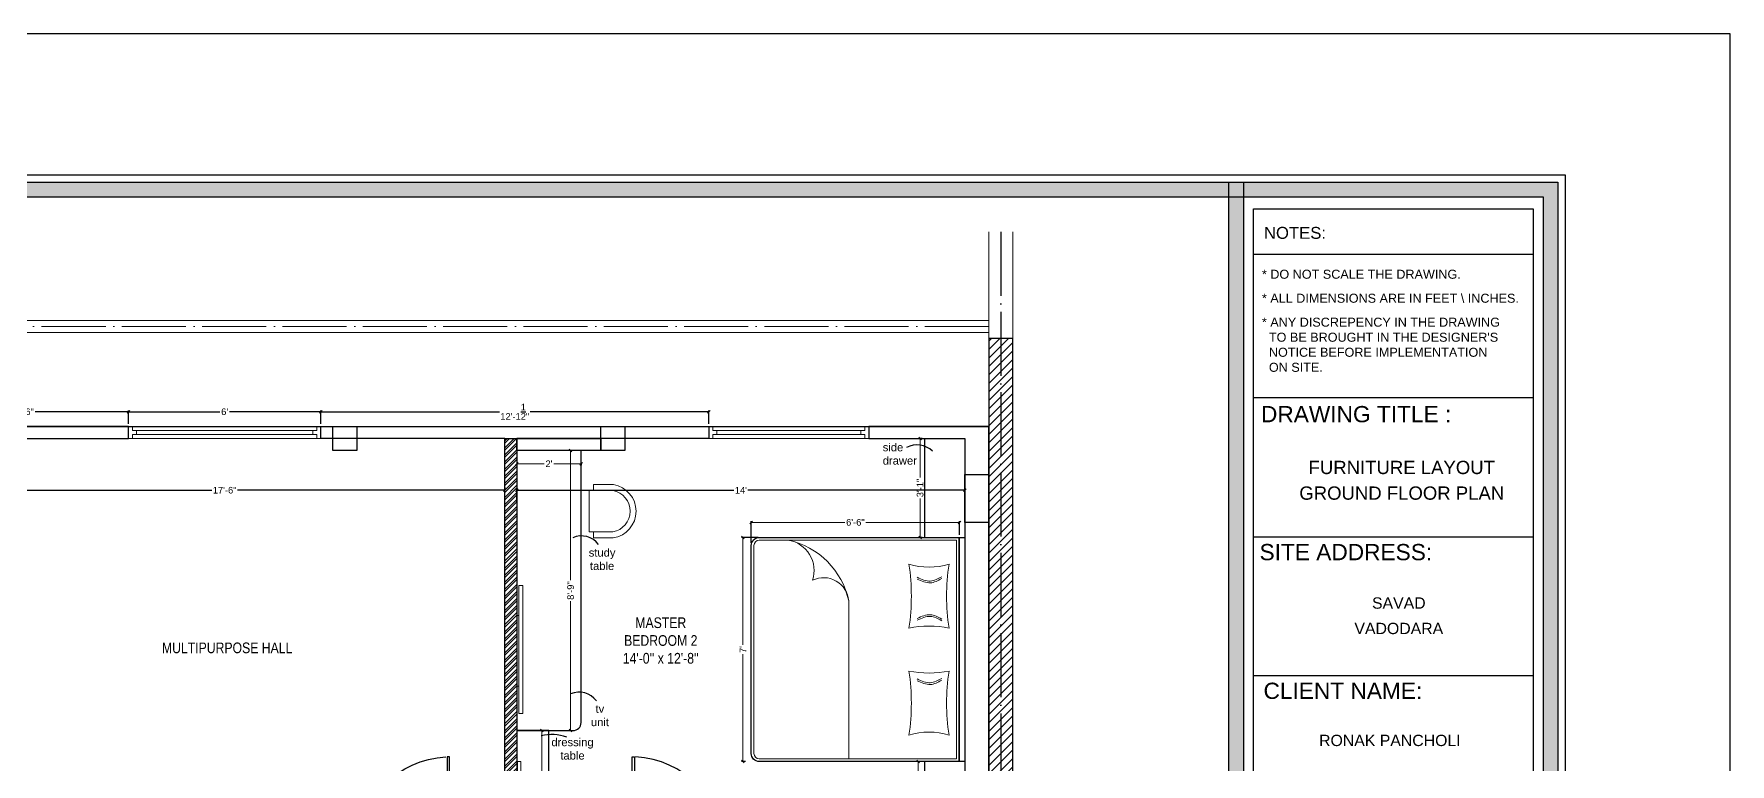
# Model space of a CAD drawing. Header units: millimetres. Extents: x 56222 to 154870, y -177588 to -121287.
# Drawn here: x 150050 to 150686, y -177209 to -176935 of the extents above; entities that cross this region are included whole.
import ezdxf
from ezdxf.enums import TextEntityAlignment as Align

# ---------------------------------------------------------------- set-up
doc = ezdxf.new("R2010")
doc.units = ezdxf.units.MM
doc.header["$MEASUREMENT"] = 0
doc.header["$PDMODE"] = 35
doc.linetypes.add('ACAD_ISO04W100', pattern=[30, 24, -3, 0, -3])
doc.layers.get('Defpoints').update_dxf_attribs({"color": 220})
doc.layers.add('AR DOOR', color=40, linetype='Continuous')
doc.layers.add('AR ELE-5', color=134, linetype='Continuous')
for name, color, linetype, lineweight in [('COLUMN', 1, 'Continuous', 30), ('dim05', 1, 'Continuous', 13), ('ELEVATION ( SPIRAL STAIR )', 250, 'Continuous', 9), ('FIRST FLOOR ( TEXT )', 7, 'Continuous', 9), ('FURNITURE', 32, 'Continuous', 9), ('GROUND FLOOR', 7, 'Continuous', 9), ('GROUND FLOOR  ( HATCH )', 251, 'Continuous', 9), ('GROUND FLOOR  ( PLINE )', 251, 'Continuous', 30), ('Labelling', 1, 'Continuous', 25), ('NAME PLATE', 7, 'Continuous', 25), ('SECOND FLOOR', 7, 'Continuous', 9), ('SECOND FLOOR  ( PLINE )', 251, 'Continuous', 30), ('SECOND FLOOR ( DW_RAIL )', 7, 'Continuous', 9), ('wall', 7, 'Continuous', 30), ('X_PLOT', 1, 'Continuous', 9), ('XX~SLAB ( BEAM )~ ( DIM )', 7, 'Continuous', 9)]:
    doc.layers.add(name, color=color, linetype=linetype, lineweight=lineweight)
doc.layers.add('XX~SLAB ( PLINE )', color=251, linetype='Continuous', plot=False)
doc.styles.add('Arial', font='arial.ttf')
doc.styles.add('KATHA', font='swissc.ttf')
doc.styles.get("Standard").update_dxf_attribs({"font": 'arial.ttf', "height": 6})
doc.styles.add('style4', font='ARIALN.TTF')
doc.dimstyles.new('ISO-25', dxfattribs={"dimtxt": 2.5, "dimasz": 1, "dimexe": 0.5, "dimexo": 1, "dimtad": 0, "dimdec": 1, "dimlunit": 4, "dimtxsty": 'Standard', "dimblk": 'OBLIQUE', "dimcen": 2.5, "dimclrd": 1, "dimclre": 1, "dimclrt": 5, "dimadec": 0, "dimazin": 0, "dimtfac": 1, "dimtdec": 1, "dimtmove": 0, "dimatfit": 3, "dimfxl": 1, "dimlwd": -1, "dimarcsym": 0})

# ---------------------------------------------------------------- blocks, each defined once
blk = doc.blocks.new('LAYOUT FILE')
at = {"layer": 'NAME PLATE', "true_color": 0xd39e00}
h = blk.add_hatch(color=42, dxfattribs=at)
h.paths.add_polyline_path([(3346889.83, -513806.18), (3346889.83, -514260.7), (3347535.56, -514260.7), (3347535.56, -513806.18)])
h.paths.add_polyline_path([(3346894.36, -513810.71), (3347531.03, -513810.71), (3347531.03, -514256.17), (3346894.36, -514256.17)], flags=16)
blk.add_hatch(color=42, dxfattribs=at).paths.add_polyline_path([(3347433.6, -514256.17), (3347438.13, -514256.17), (3347438.13, -513806.18), (3347433.6, -513806.18)])
at = {"layer": 'NAME PLATE', "color": 42, "true_color": 0xd39e00}
for p, q in [((3347527.96, -513828.55), (3347441.2, -513828.55)), ((3347527.96, -513872.99), (3347441.2, -513872.99)), ((3347527.96, -513916.26), (3347441.2, -513916.26)), ((3347527.96, -513959.27), (3347441.2, -513959.27))]:
    blk.add_line(p, q, dxfattribs=at)
for points in [[(3346887.56, -513803.91), (3347537.83, -513803.91), (3347537.83, -514262.96), (3346887.56, -514262.96)], [(3346889.83, -513806.18), (3347535.56, -513806.18), (3347535.56, -514260.7), (3346889.83, -514260.7)], [(3347433.6, -514256.17), (3347433.6, -513806.18), (3347438.13, -513806.18), (3347438.13, -514256.17)], [(3346894.36, -513810.71), (3347531.03, -513810.71), (3347531.03, -514256.17), (3346894.36, -514256.17)], [(3347441.2, -514252.44), (3347441.2, -513814.44), (3347527.96, -513814.44), (3347527.96, -514252.44)]]:
    blk.add_lwpolyline(points, close=True, dxfattribs=at)
at = {"layer": 'NAME PLATE', "style": 'Arial'}
for s, height, p in [('NOTES:', 3.699, (3347454.07, -513823.73)), ('DRAWING TITLE : ', 5.0338, (3347474.01, -513880.61)), ('SITE ADDRESS:', 5.0338, (3347469.85, -513923.39)), ('CLIENT NAME:', 5.0338, (3347468.93, -513966.4))]:
    blk.add_text(s, height=height, dxfattribs=at).set_placement(p, align=Align.CENTER)
at = {"layer": 'NAME PLATE', "char_height": 2.7974, "width": 108.0765, "attachment_point": 1, "style": 'Arial'}
for s, insert in [('* DO NOT SCALE THE DRAWING.', (3347443.82, -513833.31, 0)), ('* ALL DIMENSIONS ARE IN FEET \\\\ INCHES.', (3347443.82, -513840.75, 0)), ("* ANY DISCREPENCY IN THE DRAWING \\P  TO BE BROUGHT IN THE DESIGNER'S\\P  NOTICE BEFORE IMPLEMENTATION \\P  ON SITE.", (3347443.82, -513848.18, 0))]:
    blk.add_mtext(s, dxfattribs=dict(at, insert=insert))
blk = doc.blocks.new('*U256')
for points in [[(-1160, 0), (-1120, 0), (-1120, 30), (-1110, 30), (-1110, 100), (-1160, 100)], [(0, 0), (0, -1120), (-30, -1120), (-30, 0)], [(40, 0), (0, 0), (0, 30), (-10, 30), (-10, 100), (40, 100)]]:
    blk.add_lwpolyline(points, close=True)
at = {"layer": 'AR ELE-5', "linetype": 'ByBlock', "ltscale": 15}
blk.add_arc((2, 1), 1122, 180.0347, 267.627, dxfattribs=at)
blk = doc.blocks.new('_Oblique')
at = {"layer": 'wall', "color": 0, "lineweight": -2}
blk.add_line((-0.5, -0.5), (0.5, 0.5), dxfattribs=at)
blk = doc.blocks.new('*D546')
at = {"layer": 'Defpoints', "color": 0, "transparency": 16777216}
for p in [(150319.37, -177118.07), (150397.4, -177123.74), (150319.37, -177126.74)]:
    blk.add_point(p, dxfattribs=at)
at = {"layer": 'dim05', "color": 1, "linetype": 'Continuous', "lineweight": -2, "transparency": 16777216}
for p, q in [((150319.37, -177125.74), (150319.37, -177117.57)), ((150397.4, -177122.74), (150397.4, -177117.57))]:
    blk.add_line(p, q, dxfattribs=at)
at = {"layer": 'dim05', "color": 1, "linetype": 'Continuous', "transparency": 16777216}
for p, q in [((150319.37, -177118.07), (150354.43, -177118.07)), ((150397.4, -177118.07), (150362.34, -177118.07))]:
    blk.add_line(p, q, dxfattribs=at)
at = {"layer": 'dim05', "color": 1, "transparency": 16777216, "rotation": 180}
blk.add_blockref('_Oblique', (150319.37, -177118.07), dxfattribs=at)
at = {"layer": 'dim05', "color": 1, "transparency": 16777216}
blk.add_blockref('_Oblique', (150397.4, -177118.07), dxfattribs=at)
at = {"layer": 'dim05', "color": 5, "lineweight": 25, "transparency": 16777216, "insert": (150358.38, -177118.07), "char_height": 2.5, "attachment_point": 5, "style": 'Arial'}
blk.add_mtext('6\'-6"', dxfattribs=at)
blk = doc.blocks.new('*D547')
at = {"layer": 'Defpoints', "color": 0, "transparency": 16777216}
for p in [(150382.66, -177086.64), (150384.4, -177086.64), (150384.4, -177123.74)]:
    blk.add_point(p, dxfattribs=at)
at = {"layer": 'dim05', "color": 1, "linetype": 'Continuous', "lineweight": -2, "transparency": 16777216}
for p, q in [((150383.4, -177086.64), (150382.16, -177086.64)), ((150383.4, -177123.74), (150382.16, -177123.74))]:
    blk.add_line(p, q, dxfattribs=at)
at = {"layer": 'dim05', "color": 1, "linetype": 'Continuous', "transparency": 16777216}
for p, q in [((150382.66, -177086.64), (150382.66, -177101.24)), ((150382.66, -177123.74), (150382.66, -177109.14))]:
    blk.add_line(p, q, dxfattribs=at)
at = {"layer": 'dim05', "color": 1, "transparency": 16777216}
for p, rotation in [((150382.66, -177086.64), 90), ((150382.66, -177123.74), 270)]:
    blk.add_blockref('_Oblique', p, dxfattribs=dict(at, rotation=rotation))
at = {"layer": 'dim05', "color": 5, "lineweight": 25, "transparency": 16777216, "insert": (150382.66, -177105.19), "char_height": 2.5, "attachment_point": 5, "rotation": 90, "style": 'Arial'}
blk.add_mtext('3\'-1"', dxfattribs=at)
blk = doc.blocks.new('*D548')
at = {"layer": 'Defpoints', "color": 0, "transparency": 16777216}
for p in [(150322.89, -177123.74), (150316.2, -177207.73), (150318.19, -177207.73)]:
    blk.add_point(p, dxfattribs=at)
at = {"layer": 'dim05', "color": 1, "linetype": 'Continuous', "lineweight": -2, "transparency": 16777216}
for p, q in [((150321.89, -177123.74), (150315.7, -177123.74)), ((150317.19, -177207.73), (150315.7, -177207.73))]:
    blk.add_line(p, q, dxfattribs=at)
at = {"layer": 'dim05', "color": 1, "linetype": 'Continuous', "transparency": 16777216}
for p, q in [((150316.2, -177123.74), (150316.2, -177163.97)), ((150316.2, -177207.73), (150316.2, -177167.5))]:
    blk.add_line(p, q, dxfattribs=at)
at = {"layer": 'dim05', "color": 1, "transparency": 16777216}
for p, rotation in [((150316.2, -177123.74), 90), ((150316.2, -177207.73), 270)]:
    blk.add_blockref('_Oblique', p, dxfattribs=dict(at, rotation=rotation))
at = {"layer": 'dim05', "color": 5, "lineweight": 25, "transparency": 16777216, "insert": (150316.2, -177165.73), "char_height": 2.5, "attachment_point": 5, "rotation": 90, "style": 'Arial'}
blk.add_mtext("7'", dxfattribs=at)
blk = doc.blocks.new('*D549')
at = {"layer": 'Defpoints', "color": 0, "transparency": 16777216}
for p in [(150381.94, -177207.74), (150384.4, -177207.74), (150384.4, -177238.14)]:
    blk.add_point(p, dxfattribs=at)
at = {"layer": 'dim05', "color": 1, "linetype": 'Continuous', "lineweight": -2, "transparency": 16777216}
for p, q in [((150383.4, -177207.74), (150381.44, -177207.74)), ((150383.4, -177238.14), (150381.44, -177238.14))]:
    blk.add_line(p, q, dxfattribs=at)
at = {"layer": 'dim05', "color": 1, "linetype": 'Continuous', "transparency": 16777216}
for p, q in [((150381.94, -177207.74), (150381.94, -177218.97)), ((150381.94, -177238.14), (150381.94, -177226.91))]:
    blk.add_line(p, q, dxfattribs=at)
at = {"layer": 'dim05', "color": 1, "transparency": 16777216}
for p, rotation in [((150381.94, -177207.74), 90), ((150381.94, -177238.14), 270)]:
    blk.add_blockref('_Oblique', p, dxfattribs=dict(at, rotation=rotation))
at = {"layer": 'dim05', "color": 5, "lineweight": 25, "transparency": 16777216, "insert": (150381.94, -177222.94), "char_height": 2.5, "attachment_point": 5, "rotation": 90, "style": 'Arial'}
blk.add_mtext('2\'-6"', dxfattribs=at)
blk = doc.blocks.new('*D551')
at = {"layer": 'Defpoints', "color": 0, "transparency": 16777216}
for p in [(150157.95, -177076.62), (150085.95, -177082.14), (150157.95, -177082.14)]:
    blk.add_point(p, dxfattribs=at)
at = {"layer": 'dim05', "color": 5, "linetype": 'Continuous', "lineweight": -2, "transparency": 16777216}
for p, q in [((150085.95, -177081.14), (150085.95, -177076.12)), ((150157.95, -177081.14), (150157.95, -177076.12))]:
    blk.add_line(p, q, dxfattribs=at)
at = {"layer": 'dim05', "color": 5, "linetype": 'Continuous', "lineweight": 30, "transparency": 16777216}
for p, q in [((150085.95, -177076.62), (150120.17, -177076.62)), ((150157.95, -177076.62), (150123.73, -177076.62))]:
    blk.add_line(p, q, dxfattribs=at)
at = {"layer": 'dim05', "color": 5, "lineweight": 30, "transparency": 16777216, "rotation": 180}
blk.add_blockref('_Oblique', (150085.95, -177076.62), dxfattribs=at)
at = {"layer": 'dim05', "color": 5, "lineweight": 30, "transparency": 16777216}
blk.add_blockref('_Oblique', (150157.95, -177076.62), dxfattribs=at)
at = {"layer": 'dim05', "color": 5, "lineweight": 30, "transparency": 16777216, "insert": (150121.95, -177076.62), "char_height": 2.5, "attachment_point": 5, "style": 'Arial'}
blk.add_mtext("6'", dxfattribs=at)
blk = doc.blocks.new('*D556')
at = {"layer": 'Defpoints', "color": 0, "transparency": 16777216}
for p in [(150085.95, -177076.62), (150007.95, -177082.14), (150085.95, -177082.14)]:
    blk.add_point(p, dxfattribs=at)
at = {"layer": 'dim05', "color": 5, "linetype": 'Continuous', "lineweight": -2, "transparency": 16777216}
for p, q in [((150007.95, -177081.14), (150007.95, -177076.12)), ((150085.95, -177081.14), (150085.95, -177076.12))]:
    blk.add_line(p, q, dxfattribs=at)
at = {"layer": 'dim05', "color": 5, "linetype": 'Continuous', "lineweight": 30, "transparency": 16777216}
for p, q in [((150007.95, -177076.62), (150042.99, -177076.62)), ((150085.95, -177076.62), (150050.9, -177076.62))]:
    blk.add_line(p, q, dxfattribs=at)
at = {"layer": 'dim05', "color": 5, "lineweight": 30, "transparency": 16777216, "rotation": 180}
blk.add_blockref('_Oblique', (150007.95, -177076.62), dxfattribs=at)
at = {"layer": 'dim05', "color": 5, "lineweight": 30, "transparency": 16777216}
blk.add_blockref('_Oblique', (150085.95, -177076.62), dxfattribs=at)
at = {"layer": 'dim05', "color": 5, "lineweight": 30, "transparency": 16777216, "insert": (150046.95, -177076.62), "char_height": 2.5, "attachment_point": 5, "style": 'Arial'}
blk.add_mtext('6\'-6"', dxfattribs=at)
blk = doc.blocks.new('*D557')
at = {"layer": 'Defpoints', "color": 0, "transparency": 16777216}
for p in [(150303.45, -177076.62), (150157.95, -177082.14), (150303.45, -177082.14)]:
    blk.add_point(p, dxfattribs=at)
at = {"layer": 'dim05', "color": 5, "linetype": 'Continuous', "lineweight": -2, "transparency": 16777216}
for p, q in [((150157.95, -177081.14), (150157.95, -177076.12)), ((150303.45, -177081.14), (150303.45, -177076.12))]:
    blk.add_line(p, q, dxfattribs=at)
at = {"layer": 'dim05', "color": 5, "linetype": 'Continuous', "lineweight": 30, "transparency": 16777216}
for p, q in [((150157.95, -177076.62), (150224.99, -177076.62)), ((150303.45, -177076.62), (150236.41, -177076.62))]:
    blk.add_line(p, q, dxfattribs=at)
at = {"layer": 'dim05', "color": 5, "lineweight": 30, "transparency": 16777216, "rotation": 180}
blk.add_blockref('_Oblique', (150157.95, -177076.62), dxfattribs=at)
at = {"layer": 'dim05', "color": 5, "lineweight": 30, "transparency": 16777216}
blk.add_blockref('_Oblique', (150303.45, -177076.62), dxfattribs=at)
at = {"layer": 'dim05', "color": 5, "lineweight": 30, "transparency": 16777216, "insert": (150230.7, -177076.62), "char_height": 2.5, "attachment_point": 5, "style": 'Arial'}
blk.add_mtext('12\'-1{\\H1x;\\S1/2;}"', dxfattribs=at)
blk = doc.blocks.new('*D558')
at = {"layer": 'Defpoints', "color": 0, "transparency": 16777216}
for p in [(150399.45, -177106.03), (150231.45, -177111.37), (150399.45, -177111.37)]:
    blk.add_point(p, dxfattribs=at)
at = {"layer": 'dim05', "color": 5, "linetype": 'Continuous', "lineweight": -2, "transparency": 16777216}
for p, q in [((150231.45, -177110.37), (150231.45, -177105.53)), ((150399.45, -177110.37), (150399.45, -177105.53))]:
    blk.add_line(p, q, dxfattribs=at)
at = {"layer": 'dim05', "color": 5, "linetype": 'Continuous', "lineweight": 30, "transparency": 16777216}
for p, q in [((150231.45, -177106.03), (150312.82, -177106.03)), ((150399.45, -177106.03), (150318.08, -177106.03))]:
    blk.add_line(p, q, dxfattribs=at)
at = {"layer": 'dim05', "color": 5, "lineweight": 30, "transparency": 16777216, "rotation": 180}
blk.add_blockref('_Oblique', (150231.45, -177106.03), dxfattribs=at)
at = {"layer": 'dim05', "color": 5, "lineweight": 30, "transparency": 16777216}
blk.add_blockref('_Oblique', (150399.45, -177106.03), dxfattribs=at)
at = {"layer": 'dim05', "color": 5, "lineweight": 30, "transparency": 16777216, "insert": (150315.45, -177106.03), "char_height": 2.5, "attachment_point": 5, "style": 'Arial'}
blk.add_mtext("14'", dxfattribs=at)
blk = doc.blocks.new('*D559')
at = {"layer": 'Defpoints', "color": 0, "transparency": 16777216}
for p in [(150016.95, -177106.03), (150226.95, -177106.03), (150226.95, -177106.03)]:
    blk.add_point(p, dxfattribs=at)
at = {"layer": 'dim05', "color": 5, "linetype": 'Continuous', "lineweight": -2, "transparency": 16777216}
for p, q in [((150016.95, -177105.03), (150016.95, -177105.53)), ((150226.95, -177105.03), (150226.95, -177105.53))]:
    blk.add_line(p, q, dxfattribs=at)
at = {"layer": 'dim05', "color": 5, "linetype": 'Continuous', "lineweight": 30, "transparency": 16777216}
for p, q in [((150016.95, -177106.03), (150117.15, -177106.03)), ((150226.95, -177106.03), (150126.75, -177106.03))]:
    blk.add_line(p, q, dxfattribs=at)
at = {"layer": 'dim05', "color": 5, "lineweight": 30, "transparency": 16777216, "rotation": 180}
blk.add_blockref('_Oblique', (150016.95, -177106.03), dxfattribs=at)
at = {"layer": 'dim05', "color": 5, "lineweight": 30, "transparency": 16777216}
blk.add_blockref('_Oblique', (150226.95, -177106.03), dxfattribs=at)
at = {"layer": 'dim05', "color": 5, "lineweight": 30, "transparency": 16777216, "insert": (150121.95, -177106.03), "char_height": 2.5, "attachment_point": 5, "style": 'Arial'}
blk.add_mtext('17\'-6"', dxfattribs=at)
blk = doc.blocks.new('*D575')
at = {"layer": 'Defpoints', "color": 0, "transparency": 16777216}
for p in [(150240.8, -177196.14), (150243.5, -177196.14), (150242.41, -177238.09)]:
    blk.add_point(p, dxfattribs=at)
at = {"layer": 'dim05', "color": 1, "linetype": 'Continuous', "lineweight": -2, "transparency": 16777216}
for p, q in [((150242.5, -177196.14), (150240.3, -177196.14)), ((150241.41, -177238.09), (150240.3, -177238.09))]:
    blk.add_line(p, q, dxfattribs=at)
at = {"layer": 'dim05', "color": 1, "linetype": 'Continuous', "transparency": 16777216}
for p, q in [((150240.8, -177196.14), (150240.8, -177213.17)), ((150240.8, -177238.09), (150240.8, -177221.06))]:
    blk.add_line(p, q, dxfattribs=at)
at = {"layer": 'dim05', "color": 1, "transparency": 16777216}
for p, rotation in [((150240.8, -177196.14), 90), ((150240.8, -177238.09), 270)]:
    blk.add_blockref('_Oblique', p, dxfattribs=dict(at, rotation=rotation))
at = {"layer": 'dim05', "color": 5, "lineweight": 25, "transparency": 16777216, "insert": (150240.8, -177217.12), "char_height": 2.5, "attachment_point": 5, "rotation": 90, "style": 'Arial'}
blk.add_mtext('3\'-6"', dxfattribs=at)
blk = doc.blocks.new('*D576')
at = {"layer": 'Defpoints', "color": 0, "transparency": 16777216}
for p in [(150251.63, -177091.14), (150252.4, -177091.14), (150249.94, -177196.14)]:
    blk.add_point(p, dxfattribs=at)
at = {"layer": 'dim05', "color": 1, "linetype": 'Continuous', "lineweight": -2, "transparency": 16777216}
for p, q in [((150251.4, -177091.14), (150251.13, -177091.14)), ((150250.94, -177196.14), (150252.13, -177196.14))]:
    blk.add_line(p, q, dxfattribs=at)
at = {"layer": 'dim05', "color": 1, "linetype": 'Continuous', "transparency": 16777216}
for p, q in [((150251.63, -177091.14), (150251.63, -177139.69)), ((150251.63, -177196.14), (150251.63, -177147.59))]:
    blk.add_line(p, q, dxfattribs=at)
at = {"layer": 'dim05', "color": 1, "transparency": 16777216}
for p, rotation in [((150251.63, -177091.14), 90), ((150251.63, -177196.14), 270)]:
    blk.add_blockref('_Oblique', p, dxfattribs=dict(at, rotation=rotation))
at = {"layer": 'dim05', "color": 5, "lineweight": 25, "transparency": 16777216, "insert": (150251.63, -177143.64), "char_height": 2.5, "attachment_point": 5, "rotation": 90, "style": 'Arial'}
blk.add_mtext('8\'-9"', dxfattribs=at)
blk = doc.blocks.new('*D577')
at = {"layer": 'Defpoints', "color": 0, "transparency": 16777216}
for p in [(150231.45, -177094.15), (150255.54, -177094.7), (150255.54, -177096.12)]:
    blk.add_point(p, dxfattribs=at)
at = {"layer": 'dim05', "color": 1, "linetype": 'Continuous', "lineweight": -2, "transparency": 16777216}
for p, q in [((150231.45, -177095.15), (150231.45, -177096.62)), ((150255.54, -177095.7), (150255.54, -177096.62))]:
    blk.add_line(p, q, dxfattribs=at)
at = {"layer": 'dim05', "color": 1, "linetype": 'Continuous', "transparency": 16777216}
for p, q in [((150231.45, -177096.12), (150241.7, -177096.12)), ((150255.54, -177096.12), (150245.29, -177096.12))]:
    blk.add_line(p, q, dxfattribs=at)
at = {"layer": 'dim05', "color": 1, "transparency": 16777216, "rotation": 180}
blk.add_blockref('_Oblique', (150231.45, -177096.12), dxfattribs=at)
at = {"layer": 'dim05', "color": 1, "transparency": 16777216}
blk.add_blockref('_Oblique', (150255.54, -177096.12), dxfattribs=at)
at = {"layer": 'dim05', "color": 5, "lineweight": 25, "transparency": 16777216, "insert": (150243.5, -177096.12), "char_height": 2.5, "attachment_point": 5, "style": 'Arial'}
blk.add_mtext("2'", dxfattribs=at)

msp = doc.modelspace()

# ---------------------------------------------------------------- hatches: boundary and pattern name
at = {"layer": 'GROUND FLOOR  ( HATCH )'}
h = msp.add_hatch(dxfattribs=at)
h.set_pattern_fill('ANSI31', color=6, scale=18, style=0)
h.set_pattern_definition([(45, (33876.7636, -14773.4645), (-1.590990258, 1.590990258), [])])
h.paths.add_polyline_path([(150417.4495, -177049.1389), (150408.4495, -177049.1389), (150408.4495, -177392.6389), (150417.4495, -177392.6389)])
at = {"layer": 'GROUND FLOOR  ( PLINE )', "lineweight": 5}
h = msp.add_hatch(dxfattribs=at)
h.set_pattern_fill('ANSI32', color=3, scale=5)
h.paths.add_polyline_path([(150231.4495, -177086.6389), (150226.9498, -177086.6389), (150226.9498, -177238.1389), (150231.4495, -177238.1389)])

# ---------------------------------------------------------------- linework, layer by layer
at = {"lineweight": 9}
for points in [[(150233.6622, -177141.7379), (150232.2155, -177141.7379), (150232.2155, -177189.7379), (150233.6622, -177189.7379)], [(150232.2155, -177153.0194), (150231.4495, -177153.0194), (150231.4495, -177179.4563), (150232.2155, -177179.4563)]]:
    msp.add_lwpolyline(points, close=True, dxfattribs=at)
at = {"layer": 'COLUMN'}
for points in [[(150162.4495, -177082.1389), (150171.4495, -177082.1389), (150171.4495, -177091.1389), (150162.4495, -177091.1389)], [(150262.9495, -177082.1389), (150271.9495, -177082.1389), (150271.9495, -177091.1389), (150262.9495, -177091.1389)], [(150399.4495, -177100.1389), (150408.4495, -177100.1389), (150408.4495, -177118.1389), (150399.4495, -177118.1389)]]:
    msp.add_lwpolyline(points, close=True, dxfattribs=at)
at = {"layer": 'ELEVATION ( SPIRAL STAIR )', "color": 5}
msp.add_lwpolyline([(150231.776, -177236.8368), (150232.9325, -177236.8368), (150232.9325, -177207.7379), (150231.776, -177207.7379)], close=True, dxfattribs=at)
at = {"layer": 'FURNITURE', "lineweight": 30}
for p, q in [((150384.3959, -177123.7379), (150384.3959, -177086.6389)), ((150384.3959, -177238.1389), (150384.3959, -177207.7379))]:
    msp.add_line(p, q, dxfattribs=at)
at = {"layer": 'FURNITURE'}
for p, q in [((150258.5433, -177106.128), (150262.4509, -177106.128)), ((150258.5433, -177106.128), (150258.5433, -177121.6788)), ((150262.4509, -177121.6788), (150258.5433, -177121.6788)), ((150355.8702, -177206.7379), (150355.8702, -177147.5449))]:
    msp.add_line(p, q, dxfattribs=at)
at = {"layer": 'FURNITURE', "lineweight": 30}
for points in [[(150231.4496, -177086.6389), (150262.9495, -177086.6389), (150262.9495, -177091.1389), (150231.4496, -177091.1389)], [(150397.297, -177123.7379), (150399.4495, -177123.7379), (150399.4495, -177207.7379), (150397.297, -177207.7379)], [(150243.4964, -177196.1389), (150231.4495, -177196.1389), (150231.4495, -177238.1389), (150243.4964, -177238.1389)]]:
    msp.add_lwpolyline(points, close=True, dxfattribs=at)
msp.add_lwpolyline([(150252.5433, -177196.1389, 0.41421356), (150255.5433, -177193.1389), (150255.5433, -177091.1389), (150231.4495, -177091.1389), (150231.4495, -177196.1389), (150252.5433, -177196.1389)], format="xyb", dxfattribs=at)
at = {"layer": 'FURNITURE', "flags": 128}
for points in [[(150260.2287, -177121.6702), (150260.2287, -177123.8948), (150267.6108, -177123.8948, 0.85361338), (150267.6622, -177103.8948), (150260.2287, -177103.8948), (150260.2287, -177106.1194)], [(150262.4509, -177121.6702), (150260.2287, -177121.6702), (150267.4274, -177121.6725, 0.83575836), (150267.4727, -177106.117), (150262.4509, -177106.117), (150260.2287, -177106.117)]]:
    msp.add_lwpolyline(points, format="xyb", dxfattribs=at)
at = {"layer": 'FURNITURE', "lineweight": 30}
msp.add_lwpolyline([(150319.3662, -177204.7379), (150319.3662, -177126.7379, -0.41421356), (150322.3662, -177123.7379), (150397.297, -177123.7379), (150397.297, -177207.7379), (150322.3662, -177207.7379, -0.41421356)], format="xyb", close=True, dxfattribs=at)
at = {"layer": 'FURNITURE'}
for points in [[(150320.3662, -177204.7379), (150320.3662, -177126.7379, -0.41421356), (150322.3662, -177124.7379), (150396.297, -177124.7379), (150396.297, -177206.7379), (150322.3662, -177206.7379, -0.41421356)], [(150342.349, -177139.7488, -0.52796512), (150355.8702, -177147.5449, 0.29648943), (150333.2275, -177124.7379, -0.4593765), (150342.349, -177139.7488)]]:
    msp.add_lwpolyline(points, format="xyb", close=True, dxfattribs=at)
at = {"layer": 'FURNITURE', "elevation": -0.0053}
for points in [[(150378.4761, -177157.7289, -0.10058607), (150393.4761, -177157.7289, -0.07572579), (150393.4761, -177133.7289, -0.14896716), (150378.4761, -177133.7289, -0.0741156)], [(150378.4761, -177173.8099, 0.10058607), (150393.4761, -177173.8099, 0.07572579), (150393.4761, -177197.8099, 0.14896716), (150378.4761, -177197.8099, 0.0741156)]]:
    msp.add_lwpolyline(points, format="xyb", close=True, dxfattribs=at)
at = {"layer": 'FURNITURE'}
for points in [[(150390.7377, -177138.4706, -0.0053), (150389.3207, -177139.2426, -0.0053), (150386.327, -177140.8735, -0.0053), (150383.2103, -177139.4328, -0.0053), (150381.5689, -177138.6741, -0.0053)], [(150390.7377, -177139.1154, -0.0053), (150389.3207, -177139.8874, -0.0053), (150386.327, -177141.5183, -0.0053), (150383.2103, -177140.0776, -0.0053), (150381.5689, -177139.3189, -0.0053)], [(150390.7377, -177154.3065, -0.0053), (150389.3207, -177153.5345, -0.0053), (150386.327, -177151.9036, -0.0053), (150383.2103, -177153.3443, -0.0053), (150381.5689, -177154.103, -0.0053)], [(150390.7377, -177154.9512, -0.0053), (150389.3207, -177154.1793, -0.0053), (150386.327, -177152.5484, -0.0053), (150383.2103, -177153.9891, -0.0053), (150381.5689, -177154.7478, -0.0053)], [(150390.7377, -177176.5875, -0.0053), (150389.3207, -177177.3595, -0.0053), (150386.327, -177178.9904, -0.0053), (150383.2103, -177177.5497, -0.0053), (150381.5689, -177176.791, -0.0053)], [(150390.7377, -177177.2323, -0.0053), (150389.3207, -177178.0043, -0.0053), (150386.327, -177179.6352, -0.0053), (150383.2103, -177178.1945, -0.0053), (150381.5689, -177177.4358, -0.0053)]]:
    msp.add_open_spline(points, degree=3, knots=[0, 0, 0, 0, 4.57791705, 9.67113696, 9.67113696, 9.67113696, 9.67113696], dxfattribs=at)
at = {"layer": 'GROUND FLOOR'}
for p, q in [((150408.4495, -177009.0901), (150408.4495, -177530.0229)), ((150408.4495, -177009.0901), (150408.4495, -177106.1389)), ((150417.4495, -177009.0901), (150417.4495, -177530.0229)), ((149908.1995, -177042.3889), (150408.4495, -177042.3889)), ((149912.6995, -177046.8889), (150408.4495, -177046.8889))]:
    msp.add_line(p, q, dxfattribs=at)
at = {"layer": 'GROUND FLOOR', "color": 1, "linetype": 'ACAD_ISO04W100'}
msp.add_line((150412.9495, -177009.0901), (150412.9495, -177392.6389), dxfattribs=at)
msp.add_lwpolyline([(150408.4495, -177044.6389), (149910.4495, -177044.6389), (149910.4495, -177507.1389), (150408.4495, -177507.1389)], dxfattribs=at)
at = {"layer": 'GROUND FLOOR', "color": 6, "lineweight": 30}
msp.add_lwpolyline([(150417.4495, -177049.1389), (150408.4495, -177049.1389), (150408.4495, -177392.6389), (150417.4495, -177392.6389)], close=True, dxfattribs=at)
at = {"layer": 'GROUND FLOOR  ( PLINE )', "color": 3}
msp.add_lwpolyline([(150226.9498, -177238.1389), (150226.9498, -177086.6389), (150231.4495, -177086.6389), (150231.4495, -177238.1389)], dxfattribs=at)
at = {"layer": 'Labelling', "color": 1}
for centre, radius, start, end in [((150381.3925, -177097.4815, -0.0704), 8.4406, 45.93063, 117.3115965), ((150255.693, -177131.0977), 7.9448, 36.1068218, 114.0800256), ((150254.8745, -177189.6516), 7.9448, 36.1068218, 114.0800256), ((150244.5283, -177214.0464), 16.4109, 69.8421457, 103.8834715)]:
    msp.add_arc(centre, radius, start, end, dxfattribs=at)
at = {"layer": 'SECOND FLOOR'}
for p, q in [((150007.9495, -177082.1389), (150408.4495, -177082.1389)), ((150016.9495, -177086.6389), (150226.9495, -177086.6389)), ((150085.9495, -177082.1389), (150085.9495, -177086.6389)), ((150157.9495, -177082.1389), (150157.9495, -177086.6389)), ((150226.9495, -177086.6389), (150226.9495, -177238.1389)), ((150231.4495, -177086.6389), (150399.4495, -177086.6389)), ((150231.4495, -177238.1389), (150231.4495, -177086.6389)), ((150303.4488, -177082.1389), (150303.4488, -177086.6389)), ((150363.4495, -177082.1389), (150363.4495, -177086.6389)), ((150399.4495, -177086.6389), (150399.4495, -177238.1389))]:
    msp.add_line(p, q, dxfattribs=at)
msp.add_lwpolyline([(150363.4495, -177082.1389), (150361.9495, -177082.1389), (150361.9495, -177083.6389), (150360.4495, -177083.6389), (150360.4495, -177085.1389), (150306.4488, -177085.1389), (150306.4488, -177083.6389), (150304.9488, -177083.6389), (150304.9488, -177082.1389), (150303.4488, -177082.1389), (150303.4488, -177086.6389), (150304.9488, -177086.6389), (150304.9488, -177085.1389), (150306.4488, -177085.1389), (150306.4488, -177083.6389), (150360.4495, -177083.6389), (150360.4495, -177085.1389), (150361.9495, -177085.1389), (150361.9495, -177086.6389), (150363.4495, -177086.6389), (150363.4495, -177082.1389), (150303.4488, -177082.1389), (150303.4488, -177086.6389), (150363.4495, -177086.6389)], close=True, dxfattribs=at)
at = {"layer": 'SECOND FLOOR  ( PLINE )'}
for points in [[(150016.9495, -177086.6389), (150085.9495, -177086.6389), (150085.9495, -177082.1389), (150007.9495, -177082.1389), (150007.9495, -177135.3889), (150016.9495, -177135.3889)], [(150226.9495, -177242.6389), (150207.4495, -177242.6389), (150207.4495, -177238.1389), (150226.9495, -177238.1389), (150226.9495, -177086.6389), (150157.9495, -177086.6389), (150157.9495, -177082.1389), (150303.4488, -177082.1389), (150303.4488, -177086.6389), (150231.4495, -177086.6389), (150231.4495, -177238.1389), (150252.4495, -177238.1389), (150252.4495, -177242.6389), (150231.4495, -177242.6389)], [(150408.4495, -177082.1389), (150363.4495, -177082.1389), (150363.4495, -177086.6389), (150399.4495, -177086.6389), (150399.4495, -177238.1389), (150367.9495, -177238.1389), (150367.9495, -177242.6389), (150399.4495, -177242.6389), (150399.4495, -177370.1389), (150366.4445, -177370.1389), (150366.4445, -177374.6389), (150399.4495, -177374.6389), (150399.4495, -177392.6389), (150408.4495, -177392.6389)]]:
    msp.add_lwpolyline(points, close=True, dxfattribs=at)
at = {"layer": 'SECOND FLOOR ( DW_RAIL )', "color": 3}
msp.add_lwpolyline([(150157.9495, -177082.1389), (150156.4495, -177082.1389), (150156.4495, -177083.6389), (150154.9495, -177083.6389), (150154.9495, -177085.1389), (150088.9495, -177085.1389), (150088.9495, -177083.6389), (150087.4495, -177083.6389), (150087.4495, -177082.1389), (150085.9495, -177082.1389), (150085.9495, -177086.6389), (150087.4495, -177086.6389), (150087.4495, -177085.1389), (150088.9495, -177085.1389), (150088.9495, -177083.6389), (150154.9495, -177083.6389), (150154.9495, -177085.1389), (150156.4495, -177085.1389), (150156.4495, -177086.6389), (150157.9495, -177086.6389), (150157.9495, -177082.1389), (150085.9495, -177082.1389), (150085.9495, -177086.6389), (150157.9495, -177086.6389)], close=True, dxfattribs=at)
at = {"layer": 'X_PLOT', "linetype": 'ACAD_ISO04W100', "lineweight": 30}
msp.add_line((150412.9495, -177009.0901), (150412.9495, -177504.8889), dxfattribs=at)
at = {"layer": 'XX~SLAB ( BEAM )~ ( DIM )'}
for p, q in [((150399.4495, -177086.6389), (150399.4495, -177094.6389)), ((150323.9201, -177207.7379), (150322.3662, -177207.7379))]:
    msp.add_line(p, q, dxfattribs=at)
at = {"layer": 'XX~SLAB ( BEAM )~ ( DIM )', "color": 1, "lineweight": 30}
msp.add_lwpolyline([(150686.2641, -176934.95), (147853.0086, -176934.95), (147853.0086, -177588.0074), (150686.2641, -177588.0074)], close=True, dxfattribs=at)
at = {"layer": 'XX~SLAB ( PLINE )'}
msp.add_lwpolyline([(150003.4495, -177082.1389), (150408.4495, -177082.1389), (150408.4495, -177392.6389), (150399.4495, -177392.6389), (150379.6449, -177392.6389), (150339.3077, -177392.6389), (150313.9495, -177392.6389), (150166.9495, -177392.6389), (150093.706, -177392.6389), (150003.4495, -177392.6389)], close=True, dxfattribs=at)

# ---------------------------------------------------------------- block references
at = {"layer": 'AR DOOR', "linetype": 'ByBlock', "lineweight": -2, "extrusion": (0, 0, -1), "yscale": 0.02999999999996949, "zscale": -0.02999999999996949, "rotation": 180}
for p, xscale in [((-150206.2495, -177239.6389), 0.02999999999996949), ((-150274.6495, -177239.6389), -0.02999999999996949)]:
    msp.add_blockref('*U256', p, dxfattribs=dict(at, xscale=xscale))
at = {"layer": 'NAME PLATE', "lineweight": 0, "xscale": 1.209046105522275, "yscale": 1.209046105522275, "zscale": 1.209046105522275}
msp.add_blockref('LAYOUT FILE', (-3896703.147, 444224.8067, 0.1256), dxfattribs=at)

# ---------------------------------------------------------------- texts
at = {"layer": 'FIRST FLOOR ( TEXT )', "char_height": 4, "attachment_point": 5, "style": 'KATHA'}
for s, insert in [("MASTER \\PBEDROOM 2\\P14'-0'' x 12'-8''", (150285.4241, -177162.3889)), ('MULTIPURPOSE HALL', (150122.8778, -177165.1469))]:
    msp.add_mtext(s, dxfattribs=dict(at, insert=insert))
at = {"layer": 'Labelling', "color": 1, "char_height": 3, "width": 33.454272, "attachment_point": 5, "style": 'style4'}
for s, insert in [('\\A1;\\pxql;{\\fArial|b0|i0|c0|p34;side \\Pdrawer}', (150385.3591, -177092.446, -0.0704)), ('\\A1;{\\fArial|b0|i0|c0|p34;study \\Ptable}', (150263.432, -177131.9393, -0.0006)), ('\\A1;{\\fArial|b0|i0|c0|p34;tv \\Punit}', (150262.6135, -177190.4931, -0.0006)), ('\\A1;{\\fArial|b0|i0|c0|p34;dressing\\Ptable}', (150252.3392, -177203.0129, -0.0006))]:
    msp.add_mtext(s, dxfattribs=dict(at, insert=insert))
at = {"layer": 'NAME PLATE', "style": 'Arial'}
for s, height, p in [('FURNITURE LAYOUT', 4.972924, (150563.1905, -177099.9737, 0.1256)), ('GROUND FLOOR PLAN', 4.972924, (150563.1905, -177109.5895, 0.1256)), (' SAVAD ', 4.24568, (150562.0883, -177150.4369, 0.1256)), ('VADODARA', 4.24568, (150562.0883, -177159.9685, 0.1256)), ('RONAK PANCHOLI    ', 4.245682, (150562.0263, -177201.9497, 0.1256))]:
    msp.add_text(s, height=height, dxfattribs=at).set_placement(p, align=Align.CENTER)

# ---------------------------------------------------------------- dimensions: what is measured, and where the dimension line sits
at = {"layer": 'dim05', "color": 27, "lineweight": 30, "true_color": 0x7d5120}
for base, p1, p2, picture, middle in [((150303.4488, -177076.6176), (150157.9494, -177082.1389), (150303.4488, -177082.1389), '*D557', (150230.6991, -177076.6176)), ((150085.9487, -177076.6176), (150007.9495, -177082.1389), (150085.9487, -177082.1389), '*D556', (150046.9491, -177076.6176)), ((150157.9495, -177076.6176), (150085.9487, -177082.1389), (150157.9495, -177082.1389), '*D551', (150121.9491, -177076.6176)), ((150226.9495, -177106.03), (150016.9495, -177106.03), (150226.9495, -177106.03), '*D559', (150121.9495, -177106.03)), ((150399.4495, -177106.03), (150231.4495, -177111.3738), (150399.4495, -177111.3738), '*D558', (150315.4495, -177106.03))]:
    dim = msp.add_linear_dim(base=base, p1=p1, p2=p2, dimstyle='ISO-25', override={"dimtxsty": 'Arial', "dimclrd": 5, "dimclre": 5, "dimlwd": 30}, dxfattribs=at)
    dim.commit()
    dim.dimension.update_dxf_attribs({"geometry": picture, "text_midpoint": middle})
at = {"layer": 'dim05', "color": 27, "lineweight": 25, "true_color": 0x7d5120}
for base, p1, p2, angle, override, picture, middle in [((150382.662, -177086.6389), (150384.3959, -177123.7379), (150384.3959, -177086.6389), 90, {"dimdec": 0, "dimtxsty": 'Arial'}, '*D547', (150382.662, -177105.1884)), ((150251.6272, -177091.1389), (150249.9359, -177196.1389), (150252.3961, -177091.1389), 90, {"dimdec": 0, "dimtxsty": 'Arial'}, '*D576', (150251.6272, -177143.6389)), ((150319.3662, -177118.068), (150397.3999, -177123.7379), (150319.3662, -177126.7379), 180, {"dimdec": 0, "dimtxsty": 'Arial'}, '*D546', (150358.3831, -177118.068)), ((150316.1978, -177207.7291), (150322.8926, -177123.7379), (150318.1866, -177207.7291), 90, {"dimtxsty": 'Arial'}, '*D548', (150316.1978, -177165.7335)), ((150240.8002, -177196.1389), (150242.4125, -177238.0929), (150243.4964, -177196.1389), 90, {"dimdec": 0, "dimtxsty": 'Arial'}, '*D575', (150240.8002, -177217.1159)), ((150381.9411, -177207.7379), (150384.3959, -177238.1389), (150384.3959, -177207.7379), 90, {"dimdec": 0, "dimtxsty": 'Arial'}, '*D549', (150381.9411, -177222.9384))]:
    dim = msp.add_linear_dim(base=base, p1=p1, p2=p2, angle=angle, dimstyle='ISO-25', override=override, dxfattribs=at)
    dim.commit()
    dim.dimension.update_dxf_attribs({"geometry": picture, "text_midpoint": middle})
dim = msp.add_linear_dim(base=(150255.5433, -177096.115), p1=(150231.4495, -177094.149), p2=(150255.5433, -177094.6995), dimstyle='ISO-25', override={"dimdec": 0, "dimtxsty": 'Arial'}, dxfattribs=at)
dim.commit()
dim.dimension.update_dxf_attribs({"geometry": '*D577', "text_midpoint": (150243.4964, -177096.115)})

doc.saveas('drawing.dxf')
